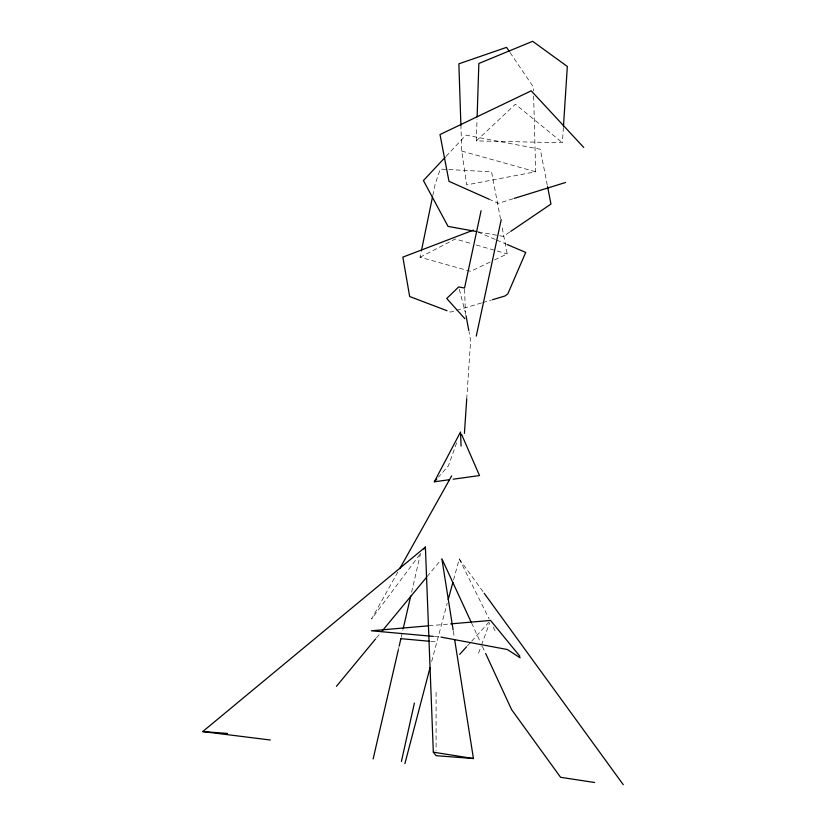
<?xml version="1.0" encoding="UTF-8"?>
<svg xmlns="http://www.w3.org/2000/svg" width="826" height="826" viewBox="0 0 826 826"><rect width="100%" height="100%" fill="white"/><g stroke="black" fill="none" stroke-linecap="round" stroke-linejoin="round"><path stroke-width="0.62" stroke-dasharray="4.13 3.1" d="M563.394 127.493L562.413 142.743L476.334 140.905L477.036 119.326M466.721 398.968L470.644 340.384L469.034 331.732M490.055 262.079L470.624 271.331L420.073 257.237L421.115 252.198M432.793 195.576L435.126 184.25L440.258 169.093L491.532 171.818L500.453 218.549M398.308 649.897L398.886 647.388M401.199 637.362L402.933 629.835M411.606 592.242L420.579 553.379M431.657 661.471L447.207 603.279M453.567 579.883L459.256 558.954L483.447 592.242M456.644 442.85L448.456 465.781L438.482 477.077M478.533 653.221L481.104 646.19M481.527 645.023L489.684 622.773M397.833 572.036L371.555 619.004L420.775 553.224M376.491 637.858L380.579 632.912M427.156 576.548L441.053 559.739M467.392 645.88L470.82 642.112M471.677 641.162L488.827 622.308M445.978 156.455L465.916 135.144L540.266 149.238L547.318 185.375M476.334 140.905L515.403 104.221L562.413 142.743M509.694 232.085L503.344 236.401L478.202 231.858M420.073 257.237L455.312 238.972L471.378 243.598M494.629 259.901L507.205 253.912L501.909 226.128M512.998 198.787L498.326 203.33L488.93 199.138M481.455 302.977L450.645 312.094L448.239 311.185M482.694 302.605L491.315 300.055M533.648 96.074L535.661 171.767L466.659 184.91L461.755 151.075L460.908 125.407M429.014 625.778L450.81 623.878M434.641 636.516L439.711 636.98M430.976 641.41L437.274 641.988M461.755 151.075L535.661 171.767M476.323 245.023L507.205 253.912M478.089 232.106L495.517 239.54M496.674 240.036L505.966 244M510.096 52.585L533.41 87.091L533.513 90.943M459.256 558.954L489.188 619.004M493.215 627.089L496.096 632.861M471.594 623.083L480.247 641.792M482.405 646.469L485.11 652.313M459.318 289.317L465.802 314.438M453.329 631.291L454.341 637.651M464.594 289.286L465.348 311.97M436.097 692.374L436.097 750.607"/><path stroke-width="1.24" d="M477.118 116.786L478.853 63.478L532.646 41.3L567.328 66.472L563.477 126.223M464.418 433.351L466.721 398.968M421.374 250.939L432.535 196.836M481.083 210.744L464.542 288.026L458.678 286.932L446.742 298.496L464.862 318.712M476.272 336.089L501.227 219.54M401.415 761.469L414.384 703.081M373.135 758.939L398.308 649.897M399.175 646.138L400.909 638.612M403.222 628.586L410.739 596M404.905 763.637L430.026 667.697M448.208 599.583L452.896 582.351M449.396 479.71L434.331 481.785L460.526 431.998L461.094 446.04M399.712 568.68L451.667 475.859M423.852 549.114L425.39 547.06L433.32 752.156L436.097 755.666L473.443 758.547L454.744 640.202M336.44 686.313L375.675 638.849M382.211 630.94L426.34 577.539M434.331 481.785L436.82 478.966M459.669 654.368L466.535 646.82M445.111 157.374L423.428 180.543L448.043 226.407L476.953 231.631M270.35 740.013L202.721 731.578L425.39 547.06M510.757 231.363L550.973 204.063L547.566 186.624M473.443 230.113L402.851 257.134L409.675 296.524L447.031 310.721M514.216 198.405L565.552 182.484M492.554 299.683L504.872 296.038L507.794 293.911L525.718 252.426L507.133 244.496M453.154 479.194L479.514 475.559L461.558 434.352M427.734 625.881L371.339 630.785L433.382 636.402M450.81 623.878L490.541 620.429L519.853 656.236M202.721 731.578L227.542 733.436M440.981 637.094L507.298 649.504L520.153 657.837M400.765 638.643L429.716 641.296M594.627 782.501L560.575 777.287L511.593 709.627L485.647 653.49M433.32 752.156L473.443 758.547M488.93 199.138L448.983 181.317L440 134.545L531.221 90.829L583.734 147.451M484.201 593.285L623.279 784.7M509.384 51.542L506.565 47.361L458.864 63.808L460.908 125.407M471.057 621.906L441.869 558.758L453.133 630.021M466.04 315.677L468.796 330.503"/></g></svg>
